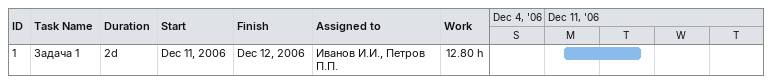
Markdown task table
| ID | Task | Duration | Start | Finish | Resources | Work (h) |
|---|---|---|---|---|---|---|
| 1 | Задача 1 | 2d | 2006-12-11 | 2006-12-12 | Иванов И.И., Петров П.П. | 12.80 |
